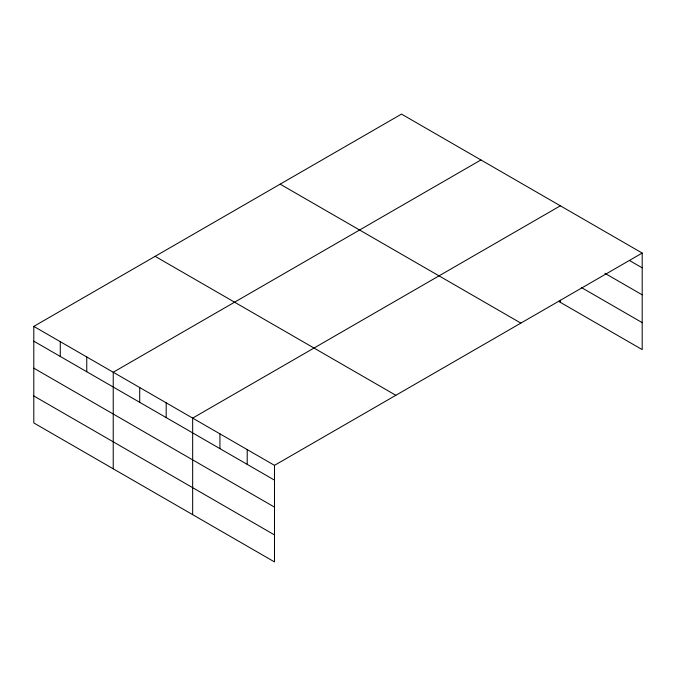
<?xml version="1.0" encoding="UTF-8"?>
<svg xmlns="http://www.w3.org/2000/svg" width="676" height="676" viewBox="0 0 676 676"><rect width="100%" height="100%" fill="white"/><g stroke="black" fill="none" stroke-linecap="round" stroke-linejoin="round"><path stroke-width="1.01" d="M558.537 301.31L642.2 349.61L642.2 253.061L401.502 114.092L33.8 326.39L33.8 422.939L274.498 561.908L274.498 465.35L33.8 326.39M480.932 159.95L113.23 372.248L113.23 468.798M560.362 205.808L192.66 418.106L192.66 514.656M274.498 465.35L642.2 253.061M629.466 260.497L642.2 267.84M604.919 273.307L642.2 294.829M581.275 287.461L642.2 322.629M280.16 184.151L520.858 323.111M155.142 256.331L395.84 395.291M33.8 341.169L274.498 480.137M33.8 368.158L274.498 507.118M33.8 395.959L274.498 534.919M560.362 300.288L560.362 302.366M247.213 449.599L247.213 464.387M219.937 433.848L219.937 448.636M166.186 402.82L166.186 417.599M139.704 387.534L139.704 402.313M86.756 356.962L86.756 371.741M60.274 341.676L60.274 356.455"/></g></svg>
